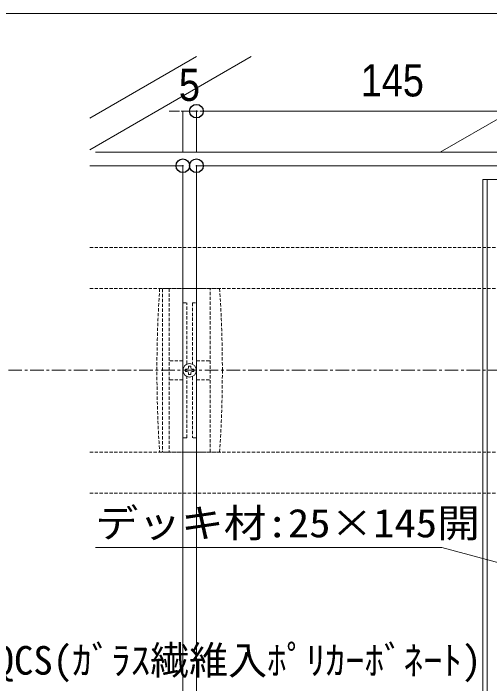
# Model space of a CAD drawing. Units: millimetres, scale not verified. Extents: x -4131 to 4169, y -981 to 998.
# Drawn here: x -3811.3 to -3636.7, y 138.5 to 384.2 of the extents above; entities that cross this region are included whole.
import ezdxf
from ezdxf.enums import TextEntityAlignment as Align

# ---------------------------------------------------------------- set-up
doc = ezdxf.new("R2010")
doc.units = ezdxf.units.MM
doc.header["$LTSCALE"] = 10
doc.header["$PDMODE"] = 32
doc.header["$PDSIZE"] = 5
doc.linetypes.add('CHAIN1', pattern=[8, 5, -1, 1, -1])
doc.linetypes.add('DASHED1', pattern=[1.8, 1.2, -0.6])
for name, color, linetype, lineweight in [('0-0_図枠', 7, 'Continuous', 9), ('0-1_デッキ', 7, 'Continuous', 9), ('0-2_文字', 4, 'Continuous', 9), ('0-3_寸法', 7, 'Continuous', 9), ('0-4_一般', 4, 'Continuous', 9), ('0-6_0', 7, 'Continuous', 9), ('0-A_根太', 4, 'Continuous', 9), ('0-B_WQCS', 4, 'Continuous', 9)]:
    doc.layers.add(name, color=color, linetype=linetype, lineweight=lineweight)
doc.layers.add('0-7_DEFPOINTS', color=7, linetype='Continuous')
doc.styles.add('ＭＳ ゴシック', font='')
doc.styles.add('ＭＳ Ｐゴシック', font='')
doc.styles.get('ＭＳ ゴシック').set_extended_font_data('MS Gothic')
doc.styles.get('ＭＳ Ｐゴシック').set_extended_font_data('MS PGothic')

# ---------------------------------------------------------------- blocks, each defined once
blk = doc.blocks.new('_DOT')
at = {"layer": '0-6_0'}
for p, q in [((-5, 0), (-10, 0)), ((-2.5, 0), (2.5, 0))]:
    blk.add_line(p, q, dxfattribs=at)
blk = doc.blocks.new('グループ-70-1')
at = {"layer": '0-A_根太', "linetype": 'DASHED1'}
for p, q in [((-37009.7, 5899.7), (-31688.6, 5899.7)), ((-37009.7, 5749.7), (-31688.6, 5749.7)), ((-37009.7, 5149.7), (-31688.6, 5149.7)), ((-37009.7, 4999.7), (-31688.6, 4999.7))]:
    blk.add_line(p, q, dxfattribs=at)
at = {"layer": '0-A_根太', "linetype": 'CHAIN1'}
blk.add_line((-39948.3, 5449.7), (-31448.3, 5449.7), dxfattribs=at)
blk = doc.blocks.new('グループ-93-1')
at = {"layer": '0-B_WQCS'}
blk.add_line((4, -9.8), (4, -15.6), dxfattribs=at)
for points in [[(-9.8, -4), (-15.6, -4), (-15.6, 4), (-9.8, 4)], [(-4, 9.8), (-4, 15.6), (4, 15.6), (4, 9.8)], [(9.8, 4), (15.6, 4), (15.6, -4), (9.8, -4)], [(4, -15.6), (-4, -15.6), (-4, -9.8)]]:
    blk.add_lwpolyline(points, dxfattribs=at)
blk.add_circle((0, 0), 25, dxfattribs=at)
for centre, start, end in [((-9.8, 9.8), 270, 0), ((9.8, 9.8), 180, 270), ((-9.8, -9.8), 0, 90), ((9.8, -9.8), 90, 180)]:
    blk.add_arc(centre, 5.81, start, end, dxfattribs=at)
blk = doc.blocks.new('グループ-94-1')
at = {"layer": '0-B_WQCS'}
blk.add_blockref('グループ-93-1', (0, 0), dxfattribs=at)
blk = doc.blocks.new('グループ-95-1')
at = {"layer": '0-B_WQCS', "linetype": 'DASHED1'}
for p, q in [((110, 300), (-110, 300)), ((-100, 298.3), (-100, -298.3)), ((-74.9, 300), (-74.9, -300)), ((-24.9, 300), (-24.9, 7.4)), ((24.9, 7.4), (24.9, 300)), ((74.9, -300), (74.9, 300)), ((-24.9, 247.1), (-10, 247.1)), ((-10, 24), (-10, 247.1)), ((10, 247.1), (10, 24)), ((10, 247.1), (24.9, 247.1)), ((-24.9, 35), (-74.9, 35)), ((24.9, 35), (74.9, 35)), ((-24.9, -7.4), (-24.9, -300)), ((-10, -247.1), (-10, -24)), ((10, -24), (10, -247.1)), ((24.9, -300), (24.9, -7.4)), ((-24.9, -35), (-74.9, -35)), ((24.9, -35), (74.9, -35)), ((-10, -247.1), (-24.9, -247.1)), ((24.9, -247.1), (10, -247.1)), ((110, -300), (-110, -300))]:
    blk.add_line(p, q, dxfattribs=at)
at = {"layer": '0-B_WQCS'}
for p, q in [((-24.9, 300), (25.1, 300)), ((25.1, -300), (-24.9, -300))]:
    blk.add_line(p, q, dxfattribs=at)
at = {"layer": '0-B_WQCS', "linetype": 'DASHED1'}
for centre, start, end in [((4385, 0), 176.1817, 183.8183), ((-4385, 0), 0, 3.8183), ((-4385, 0), 356.1817, 0)]:
    blk.add_arc(centre, 4505, start, end, dxfattribs=at)
at = {"layer": '0-B_WQCS'}
blk.add_blockref('グループ-94-1', (0, 0), dxfattribs=at)
blk = doc.blocks.new('グループ-96-1')
at = {"layer": '0-B_WQCS'}
blk.add_blockref('グループ-95-1', (0, 0), dxfattribs=at)
blk = doc.blocks.new('WQCS2016平')
at = {"layer": '0-B_WQCS'}
blk.add_blockref('グループ-96-1', (0, 0), dxfattribs=at)

msp = doc.modelspace()

# ---------------------------------------------------------------- linework, layer by layer
at = {"layer": '0-0_図枠', "color": 5}
msp.add_lwpolyline([(-4130.95, 384.21), (-2130.95, 384.21), (-2130.95, -915.79), (-4130.95, -915.79)], close=True, dxfattribs=at)
at = {"layer": '0-1_デッキ'}
for p, q in [((-3783.31, 328.37), (-3749.2, 328.37)), ((-3749.2, -154.13), (-3749.2, 328.37)), ((-3744.2, -236.63), (-3744.2, 328.37)), ((-3744.2, 328.37), (-3599.2, 328.37))]:
    msp.add_line(p, q, dxfattribs=at)
at = {"layer": '0-1_デッキ', "color": 2}
for points in [[(-3639.21, 323.37), (-3599.21, 323.37), (-3599.21, -226.63), (-3639.21, -226.63)], [(-3639.21, 323.37), (-3637.61, 323.37), (-3637.61, -226.63), (-3639.21, -226.63)]]:
    msp.add_lwpolyline(points, close=True, dxfattribs=at)
at = {"layer": '0-2_文字'}
for q in [(-3781.22, 188.4), (-3570.35, 165.87)]:
    msp.add_line((-3654.21, 188.4), q, dxfattribs=at)
at = {"layer": '0-3_寸法'}
for p, q in [((-3751.7, 348.37), (-3754.21, 348.37)), ((-3749.2, 333.37), (-3749.2, 348.37)), ((-3749.2, 348.37), (-3744.2, 348.37)), ((-3744.2, 333.37), (-3744.2, 348.37)), ((-3744.2, 333.37), (-3744.2, 348.37)), ((-3741.7, 348.37), (-3601.7, 348.37)), ((-3741.7, 348.37), (-3739.19, 348.37))]:
    msp.add_line(p, q, dxfattribs=at)
at = {"layer": '0-4_一般'}
for p, q in [((-3744.19, 368.37), (-3783.31, 345.77)), ((-3724.19, 368.37), (-3783.31, 334.23)), ((-3594.19, 368.37), (-3654.81, 333.37))]:
    msp.add_line(p, q, dxfattribs=at)
at = {"layer": '0-4_一般', "color": 3}
msp.add_line((-3251.21, 333.37), (-3781.21, 333.37), dxfattribs=at)
at = {"layer": '0-7_DEFPOINTS'}
for p in [(-3744.2, 348.37), (-3749.2, 328.37), (-3744.2, 328.37)]:
    msp.add_point(p, dxfattribs=at)

# ---------------------------------------------------------------- block references
at = {"layer": '0-3_寸法', "xscale": 0.2503723, "yscale": 0.2503723}
msp.add_blockref('_DOT', (-3749.2, 348.37), dxfattribs=at)
at = {"layer": '0-3_寸法', "xscale": 0.2503723, "yscale": 0.2503723, "rotation": 180}
msp.add_blockref('_DOT', (-3744.2, 348.37), dxfattribs=at)
msp.add_blockref('_DOT', (-3744.2, 348.37), dxfattribs=at)
at = {"layer": '0-A_根太', "xscale": 0.1, "yscale": 0.1}
msp.add_blockref('グループ-70-1', (-82.35, -291.6), dxfattribs=at)
at = {"layer": '0-B_WQCS', "xscale": 0.1, "yscale": 0.1}
msp.add_blockref('WQCS2016平', (-3746.7, 253.37), dxfattribs=at)

# ---------------------------------------------------------------- texts
at = {"layer": '0-2_文字', "style": 'ＭＳ ゴシック', "width": 1.1}
msp.add_text('デッキ材:25×145開', height=10.45, dxfattribs=at).set_placement((-3781.22, 189.02), align=Align.BOTTOM_LEFT)
at = {"layer": '0-2_文字', "style": 'ＭＳ ゴシック'}
msp.add_text('ﾜｲﾄﾞQCS(ｶﾞﾗｽ繊維入ﾎﾟﾘｶｰﾎﾞﾈｰﾄ)', height=10.48, dxfattribs=at).set_placement((-3846.87, 138.68), align=Align.BOTTOM_LEFT)
at = {"layer": '0-3_寸法', "style": 'ＭＳ Ｐゴシック', "width": 0.9}
for s, p in [('5', (-3750.65, 348.6)), ('145', (-3683.98, 350.23))]:
    msp.add_text(s, height=11.8, dxfattribs=at).set_placement(p, align=Align.BOTTOM_LEFT)

doc.saveas('drawing.dxf')
